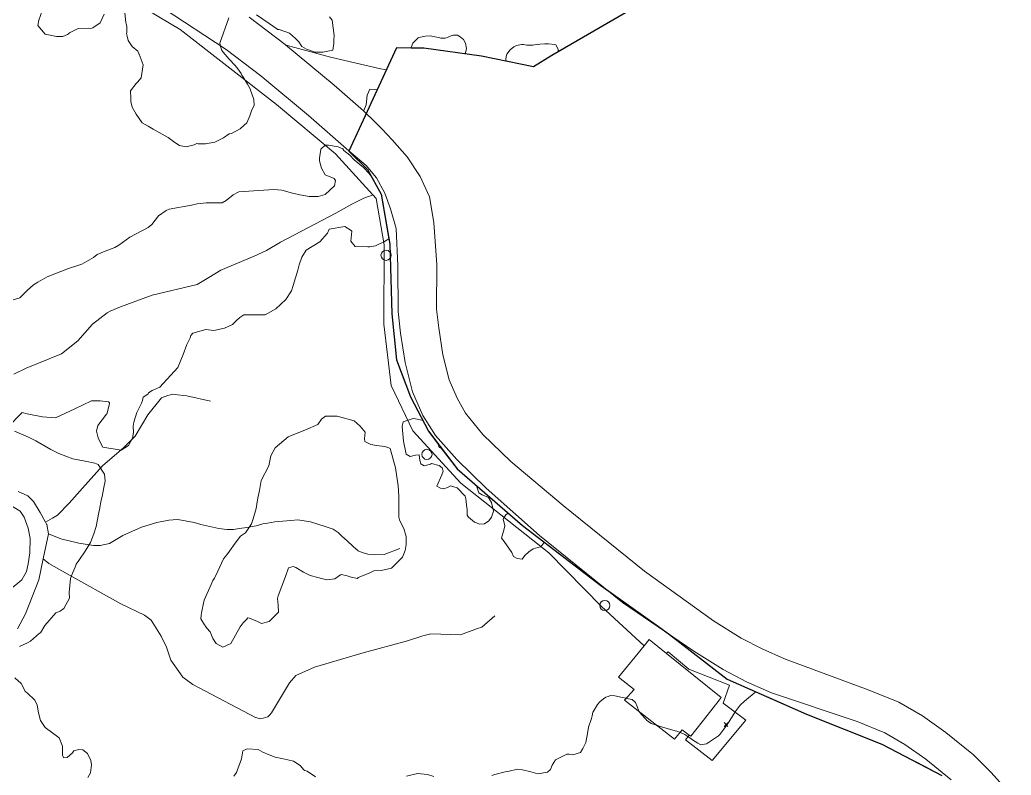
# Model space of a CAD drawing. Header units: metres. Extents: x 4652992 to 4879070, y 2074171 to 2309877.
# Drawn here: x 4654448.3 to 4654598.5, y 2307509.1 to 2307623.4 of the extents above; entities that cross this region are included whole.
import ezdxf

# ---------------------------------------------------------------- set-up
doc = ezdxf.new("R2010")
doc.units = ezdxf.units.M
doc.header["$MEASUREMENT"] = 0
doc.layers.get('0').update_dxf_attribs({"color": 4, "lineweight": 0})
for name, color, linetype, lineweight in [('Level 1', 2, 'Continuous', 0), ('Level 18', 5, 'Continuous', 0), ('Level 2', 6, 'Continuous', 0), ('Level 30', 5, 'Continuous', 0), ('Level 37', 3, 'Continuous', 0), ('Level 40', 1, 'Continuous', 0), ('Level 53', 5, 'Continuous', 0), ('Level 61', 4, 'Continuous', 0), ('Level 62', 4, 'Continuous', 0), ('Level 63', 3, 'Continuous', 0)]:
    doc.layers.add(name, color=color, linetype=linetype, lineweight=lineweight)
doc.layers.add('Limite', color=38, linetype='Continuous', lineweight=0, plot=False)

# ---------------------------------------------------------------- blocks, each defined once
blk = doc.blocks.new('POSTE')
at = {"color": 0, "linetype": 'ByBlock', "lineweight": -2}
blk.add_circle((0, 0), 0.77, dxfattribs=at)
blk = doc.blocks.new('COTA')
at = {"color": 0, "linetype": 'ByBlock', "lineweight": -2, "ltscale": 10}
for p, q in [((0, 0), (-1.419522, -1.408457)), ((-1.408457, 1.419522), (0, 0)), ((1.419522, 1.408457), (0, 0)), ((0, 0), (1.408457, -1.419522))]:
    blk.add_line(p, q, dxfattribs=at)

msp = doc.modelspace()

# ---------------------------------------------------------------- linework, layer by layer
at = {"layer": 'Level 1'}
for points in [[(4654501.836123, 2307596.955508, 1350), (4654500.421328, 2307596.444277, 1349), (4654498.57532, 2307595.554323, 1348), (4654496.153506, 2307594.196718, 1347), (4654487.771914, 2307589.804507, 1346), (4654485.687685, 2307588.501284, 1345), (4654483.787112, 2307587.679873, 1344), (4654478.757509, 2307585.568728, 1343), (4654476.938723, 2307584.426333, 1342), (4654475.184084, 2307583.382326, 1341), (4654468.373293, 2307581.754519, 1340), (4654463.537478, 2307580.002321, 1339), (4654461.986513, 2307579.353091, 1338.64), (4654461.527529, 2307579.085696, 1338.54), (4654459.301882, 2307577.377688, 1338), (4654457.119692, 2307574.861513, 1337), (4654454.635317, 2307572.899905, 1336.5), (4654449.273501, 2307570.726076, 1336), (4654447.381106, 2307569.803713, 1335.64)], [(4654477.201296, 2307565.69208, 1339), (4654473.630678, 2307566.520876, 1338.42), (4654473.131899, 2307566.583681, 1338.32), (4654472.179873, 2307566.683108, 1338.3), (4654471.510317, 2307566.744692, 1338.28), (4654470.707705, 2307566.559695, 1338.2), (4654469.746279, 2307566.192324, 1338), (4654467.70331, 2307563.620119, 1337), (4654465.773684, 2307560.424929, 1336), (4654464.047915, 2307558.672488, 1335), (4654460.817324, 2307555.911074, 1333), (4654457.780276, 2307552.545901, 1332), (4654455.802675, 2307550.286684, 1331), (4654454.019106, 2307548.456301, 1330), (4654453.27668, 2307547.98327, 1329.72), (4654452.208506, 2307547.39093, 1329.72)], [(4654505.864687, 2307543.414126, 1340.475), (4654503.497683, 2307542.500307, 1340), (4654501.96393, 2307542.466921, 1339.83), (4654501.03229, 2307542.562685, 1339.7), (4654500.16028, 2307542.791323, 1339.63), (4654499.569094, 2307543.06708, 1339.61), (4654498.789675, 2307543.685122, 1339.54), (4654497.889895, 2307544.555483, 1339.43), (4654497.078921, 2307545.27289, 1339.34), (4654496.530276, 2307545.812075, 1339.29), (4654495.753298, 2307546.310732, 1339.25), (4654494.563296, 2307546.736696, 1339.21), (4654492.337282, 2307547.445132, 1339), (4654490.434328, 2307547.737673, 1338.8), (4654489.355105, 2307547.641726, 1338.72), (4654486.95331, 2307547.420107, 1338.51), (4654485.822329, 2307547.232119, 1338.46), (4654485.130312, 2307547.120302, 1338.39), (4654484.091311, 2307546.838076, 1338.31), (4654482.710879, 2307546.58832, 1338.16), (4654481.574892, 2307546.418276, 1338.02), (4654480.650881, 2307546.291872, 1337.93), (4654479.682314, 2307546.284731, 1337.8), (4654478.433291, 2307546.450503, 1337.72), (4654475.733095, 2307547.050722, 1337.35), (4654474.721926, 2307547.348696, 1337.17), (4654472.780886, 2307547.708132, 1336.4), (4654472.18268, 2307547.773318, 1336.05), (4654470.889529, 2307547.667727, 1335.41), (4654469.043886, 2307547.33832, 1334.48), (4654466.743532, 2307546.628908, 1334), (4654463.924502, 2307545.376528, 1333), (4654461.868288, 2307544.164675, 1332), (4654460.471682, 2307543.832888, 1331.59), (4654459.988283, 2307543.833498, 1331.53), (4654459.458925, 2307543.859682, 1331.48), (4654457.263491, 2307544.193484, 1331), (4654454.50004, 2307544.875618, 1330.148812), (4654452.671328, 2307545.644289, 1329.72)], [(4654520.253908, 2307533.186526, 1342), (4654518.301333, 2307531.513308, 1341.48), (4654517.610476, 2307531.274111, 1341.4), (4654515.032717, 2307530.309511, 1341), (4654510.584902, 2307530.490725, 1340), (4654509.33948, 2307530.189699, 1339.44), (4654507.052675, 2307529.405276, 1339), (4654500.319887, 2307527.588076, 1337), (4654492.933474, 2307525.447512, 1335), (4654490.139712, 2307524.1579, 1333.96), (4654489.144289, 2307523.063479, 1334), (4654486.414126, 2307518.522524, 1333.54), (4654486.164675, 2307518.197878, 1333.52), (4654485.859133, 2307517.934878, 1333.5), (4654484.816286, 2307517.628481, 1333.4), (4654484.025088, 2307517.832888, 1333.36), (4654474.517275, 2307522.79291, 1333), (4654473.019472, 2307523.897524, 1332.68), (4654471.199892, 2307526.488894, 1332.54), (4654470.513308, 2307528.453493, 1332.46), (4654469.733706, 2307530.114077, 1332.44), (4654468.185915, 2307532.534121, 1332.22), (4654467.202273, 2307533.318484, 1332.22), (4654463.62488, 2307535.021914, 1332), (4654455.481875, 2307539.581484, 1331), (4654452.709976, 2307541.122148, 1330.099681), (4654451.870092, 2307541.822239, 1329.872803)]]:
    msp.add_polyline3d(points, dxfattribs=at)
at = {"layer": 'Level 18', "color": 30}
for points in [[(4654589.35048, 2307508.379659, 1338.662391), (4654585.518905, 2307511.50572, 1338.962391), (4654582.358644, 2307513.750157, 1339.262391), (4654579.329825, 2307515.495895, 1339.762391), (4654575.155261, 2307517.197734, 1340.262391), (4654562.168026, 2307521.571571, 1341.762391), (4654558.357555, 2307523.219521, 1342.162391), (4654554.826732, 2307525.061326, 1342.562391), (4654550.376375, 2307527.860852, 1342.962391), (4654539.59933, 2307535.246697, 1343.862391), (4654527.011143, 2307545.378465, 1344.662391), (4654518.959768, 2307552.540442, 1345.962391), (4654514.478156, 2307556.859163, 1346.562391), (4654511.258685, 2307560.49626, 1347.262391), (4654509.355125, 2307563.548782, 1347.562391), (4654507.805797, 2307567.130319, 1347.862391), (4654506.659277, 2307571.55424, 1348.262391), (4654505.972939, 2307576.018839, 1348.662391), (4654505.590682, 2307579.294276, 1348.962391), (4654505.572714, 2307586.185161, 1349.662391), (4654505.296073, 2307591.86157, 1350.362391), (4654504.454419, 2307594.816196, 1350.562391), (4654503.587303, 2307597.177416, 1350.762391), (4654502.345902, 2307599.509808, 1351.062391), (4654500.790707, 2307601.391949, 1351.262391), (4654498.164382, 2307603.621669, 1351.397662), (4654492.013703, 2307608.980488, 1352.46865), (4654484.789586, 2307614.957008, 1353.40563), (4654479.588417, 2307618.960498, 1353.95828), (4654469.998166, 2307625.205716, 1354.995934)], [(4654598.462164, 2307506.126571, 1338.0624), (4654595.456153, 2307509.498263, 1338.1624), (4654592.734113, 2307512.158347, 1338.6624), (4654588.56922, 2307515.556353, 1338.9624), (4654585.046705, 2307518.058064, 1339.2624), (4654581.468171, 2307520.120645, 1339.7624), (4654576.788765, 2307522.028292, 1340.2624), (4654564.140761, 2307526.710725, 1341.7624), (4654560.724139, 2307528.188343, 1342.1624), (4654557.567332, 2307529.835048, 1342.5624), (4654553.396434, 2307532.458779, 1342.9624), (4654542.945645, 2307539.978187, 1343.8624), (4654530.627897, 2307549.892289, 1344.6624), (4654522.69722, 2307556.576961, 1345.9624), (4654518.451798, 2307560.668077, 1346.5624), (4654515.807133, 2307563.88055, 1347.2624), (4654514.57248, 2307566.151745, 1347.5624), (4654513.355721, 2307568.964492, 1347.8624), (4654512.385914, 2307572.706554, 1348.2624), (4654511.757028, 2307576.797428, 1348.6624), (4654511.422604, 2307579.663, 1348.9624), (4654511.456699, 2307586.357581, 1349.6624), (4654511.02878, 2307592.760648, 1350.3624), (4654510.362615, 2307596.655113, 1350.5624), (4654508.951893, 2307599.73935, 1350.7624), (4654506.96057, 2307602.68833, 1351.0624), (4654504.72091, 2307605.270072, 1351.2624), (4654503.170697, 2307606.910371, 1351.3977), (4654502.023574, 2307608.04706, 1351.8348), (4654500.39086, 2307609.63972, 1352.1194), (4654500.386379, 2307609.643624, 1352.1201), (4654495.8974, 2307613.5547, 1352.7488), (4654488.532951, 2307619.647259, 1353.6029), (4654488.5329, 2307619.6473, 1353.6029), (4654488.480411, 2307619.687702, 1353.6081), (4654483.0608, 2307623.8593, 1354.1896)]]:
    msp.add_polyline3d(points, dxfattribs=at)
at = {"layer": 'Level 2'}
for points in [[(4654448.064699, 2307552.007509, 1329.72), (4654449.536684, 2307551.365298, 1329.72), (4654450.388491, 2307550.503725, 1329.72), (4654451.414492, 2307548.877688, 1329.72), (4654452.208506, 2307547.39093, 1329.72), (4654452.375754, 2307547.077767, 1329.72), (4654452.385927, 2307547.058718, 1329.72), (4654452.671328, 2307545.644289, 1329.72), (4654451.870092, 2307541.822239, 1329.8728), (4654451.203127, 2307538.640688, 1330), (4654449.153933, 2307533.498476, 1330.3508), (4654447.952273, 2307531.251528, 1330.3508)], [(4654444.728274, 2307535.502321, 1330.06), (4654448.61249, 2307538.645327, 1330), (4654449.32709, 2307539.944887, 1329.96), (4654449.594485, 2307541.057131, 1329.92), (4654449.80591, 2307542.762514, 1329.78), (4654449.869692, 2307544.94153, 1329.72), (4654449.571108, 2307546.488894, 1329.72), (4654448.988283, 2307548.159914, 1329.66), (4654448.37372, 2307549.049685, 1329.54), (4654446.521731, 2307550.179323, 1329.52)]]:
    msp.add_polyline3d(points, dxfattribs=at)
at = {"layer": 'Level 30', "color": 1}
msp.add_polyline3d([(4654552.414322, 2307518.122585, 1344.395054), (4654549.93429, 2307514.972572, 1343.857281), (4654549.691684, 2307515.155822, 1343.857281), (4654548.630191, 2307515.957608, 1343.857281), (4654547.467407, 2307514.533373, 1343.857281), (4654539.89118, 2307520.445605, 1343.857281), (4654541.362236, 2307522.06567, 1344.357281), (4654538.994779, 2307523.934791, 1344.357281), (4654542.86772, 2307528.677313, 1344.774161), (4654543.639941, 2307529.622919, 1344.857281), (4654546.261745, 2307527.509123, 1344.857281), (4654554.545958, 2307520.830083, 1344.857281), (4654554.24831, 2307520.452026, 1344.792739), (4654552.414322, 2307518.122585, 1344.395054)], dxfattribs=at)
at = {"layer": 'Level 37'}
msp.add_polyline3d([(4654398.772948, 2307695.78763, 1366.3358), (4654399.036159, 2307695.196625, 1364.6358), (4654406.070453, 2307688.698947, 1364.6358), (4654410.313223, 2307684.730202, 1363.8358), (4654415.31436, 2307678.713644, 1362.6358), (4654418.552236, 2307674.33692, 1362.6358), (4654432.991998, 2307648.226213, 1360.62), (4654436.905178, 2307643.803238, 1360.62), (4654443.828542, 2307638.395084, 1359.08), (4654459.182594, 2307630.00514, 1357.19), (4654472.582848, 2307621.998768, 1355.79), (4654487.187683, 2307610.613971, 1355.09), (4654496.125275, 2307603.150659, 1353.41), (4654502.297305, 2307596.370923, 1352.71), (4654503.485656, 2307589.365852, 1351.66), (4654503.452986, 2307577.358469, 1350.33), (4654504.564312, 2307568.066173, 1349.56), (4654507.842443, 2307561.217478, 1349), (4654515.125244, 2307553.315911, 1347.81), (4654528.448557, 2307542.756556, 1345.92), (4654536.393071, 2307534.63485, 1344.87), (4654542.86772, 2307528.677313, 1343.759126)], dxfattribs=at)
at = {"layer": 'Level 40', "color": 3, "elevation": 1361.752942, "flags": 128}
msp.add_lwpolyline([(4654512.21047, 2307618.782375), (4654509.483849, 2307619.16774), (4654508.201776, 2307619.175656), (4654507.606996, 2307619.179332), (4654507.59873, 2307619.240272), (4654507.834179, 2307619.906537), (4654508.66337, 2307620.715178), (4654508.73332, 2307620.761818), (4654509.74699, 2307620.993273), (4654510.508356, 2307621.021109), (4654511.160276, 2307620.895276), (4654511.769255, 2307620.757952), (4654512.085253, 2307620.694915), (4654512.744612, 2307620.665657), (4654513.097434, 2307620.75534), (4654513.489792, 2307620.970279), (4654513.933916, 2307621.137314), (4654514.593278, 2307621.102692), (4654514.988267, 2307620.882858), (4654515.519855, 2307620.469998), (4654515.790803, 2307619.922655), (4654515.942113, 2307619.099496), (4654515.828916, 2307618.436025), (4654515.782635, 2307618.277514), (4654512.21047, 2307618.782375)], dxfattribs=at)
at = {"layer": 'Level 40', "color": 3}
for points in [[(4654461.070247, 2307624.29481, 1363.8337), (4654460.453904, 2307623.009222, 1363.8337), (4654459.357264, 2307622.230125, 1363.8337), (4654459.015561, 2307622.13688, 1363.8337), (4654458.704967, 2307622.198843, 1363.8337), (4654457.157437, 2307622.127095, 1363.8337), (4654455.816004, 2307621.48385, 1365.8337), (4654455.707519, 2307621.344488, 1365.8337), (4654455.507912, 2307621.235698, 1365.8337), (4654454.821541, 2307620.924971, 1365.8337), (4654453.885324, 2307620.90453, 1365.8337), (4654452.169651, 2307621.283756, 1365.8337), (4654451.045238, 2307622.596632, 1365.8337), (4654451.206295, 2307623.39975, 1365.8337), (4654451.964989, 2307625.540203, 1365.8337)], [(4654479.945478, 2307623.749419, 1367.4196), (4654478.615828, 2307619.92495, 1361.3337), (4654478.691626, 2307619.407204, 1361.3337), (4654478.895938, 2307618.796615, 1361.3337), (4654479.084239, 2307618.526477, 1361.3337), (4654480.00732, 2307617.512456, 1361.3337), (4654480.935638, 2307616.506463, 1360.8337), (4654481.34395, 2307616.021559, 1360.8337), (4654481.826759, 2307615.31528, 1360.3337), (4654481.935968, 2307615.050253, 1360.3337), (4654482.071931, 2307614.857953, 1359.8337), (4654482.816541, 2307613.71481, 1359.8337), (4654483.200042, 2307612.987713, 1359.8337), (4654483.196084, 2307612.952568, 1359.3337), (4654483.76706, 2307611.383953, 1359.3337), (4654483.785571, 2307610.497058, 1359.3337), (4654483.444368, 2307609.796155, 1359.3337), (4654483.13504, 2307608.921335, 1359.3337), (4654482.685008, 2307607.838342, 1359.3337), (4654482.293341, 2307607.473734, 1358.3337), (4654481.694804, 2307606.926687, 1358.3337), (4654480.389744, 2307606.24098, 1358.3337), (4654480.024046, 2307606.18777, 1356.8337), (4654479.162746, 2307605.585275, 1356.8337), (4654477.857085, 2307604.920968, 1356.8337), (4654476.411262, 2307604.647285, 1356.8337), (4654475.318548, 2307604.683967, 1356.8337), (4654475.12302, 2307604.705824, 1356.44), (4654474.731226, 2307604.529453, 1356.44), (4654473.507928, 2307604.195514, 1356.44), (4654472.488564, 2307604.398905, 1356.44), (4654471.812125, 2307604.871051, 1356.44), (4654470.755783, 2307605.611663, 1356.44), (4654468.503564, 2307606.902261, 1355.64), (4654467.770811, 2307607.337752, 1355.64), (4654466.815453, 2307607.86587, 1355.64), (4654465.915924, 2307609.154258, 1355.64), (4654465.313211, 2307610.238755, 1355.64), (4654465.14643, 2307611.091619, 1355.64), (4654465.146536, 2307611.5737, 1355.64), (4654465.081853, 2307612.695418, 1355.64), (4654465.91709, 2307613.787009, 1356.84), (4654466.124126, 2307614.017277, 1357.6787), (4654466.705976, 2307614.664417, 1360.04), (4654466.982085, 2307616.621677, 1362.44), (4654466.36962, 2307618.242535, 1362.44), (4654466.357176, 2307618.275466, 1362.44), (4654466.200953, 2307618.688902, 1362.44), (4654465.346012, 2307619.432862, 1362.44), (4654464.711789, 2307620.323905, 1362.44), (4654464.555635, 2307620.976214, 1362.44), (4654464.491366, 2307621.37128, 1362.44), (4654464.518981, 2307621.509112, 1362.44), (4654464.510222, 2307622.396122, 1363.3443), (4654464.509999, 2307622.418716, 1362.44), (4654464.408968, 2307622.868881, 1362.44), (4654464.390614, 2307623.015878, 1362.44), (4654464.210606, 2307624.572701, 1361.64)], [(4654495.237933, 2307623.918239, 1363.3573), (4654495.595231, 2307623.382929, 1363.3573), (4654495.915361, 2307621.091853, 1362.8573), (4654495.89154, 2307620.485869, 1361.8573), (4654495.853225, 2307620.29424, 1361.8573), (4654495.879687, 2307619.849885, 1361.3573), (4654495.727108, 2307618.842041, 1360.8573), (4654494.229248, 2307618.525306, 1359.8573), (4654493.037379, 2307618.563282, 1359.8573), (4654491.730116, 2307619.023869, 1359.8573), (4654491.012391, 2307619.433442, 1359.8573), (4654490.550955, 2307620.124867, 1359.8573), (4654490.051099, 2307620.624161, 1359.8573), (4654489.141132, 2307621.405047, 1359.8573), (4654487.590434, 2307621.980774, 1359.8573), (4654487.409363, 2307621.990759, 1361.24), (4654486.058067, 2307622.898659, 1361.24), (4654484.175051, 2307624.20329, 1362.0967)], [(4654527.575119, 2307617.236601, 1363.035704), (4654526.121594, 2307616.350431, 1362.897354), (4654521.966213, 2307617.182614, 1362.552942), (4654521.927354, 2307617.490782, 1362.552942), (4654522.033029, 2307618.152919, 1362.552942), (4654522.056354, 2307618.226092, 1362.552942), (4654522.59568, 2307618.926067, 1362.552942), (4654523.15116, 2307619.374932, 1362.552942), (4654523.530948, 2307619.582345, 1362.552942), (4654524.280774, 2307619.726987, 1362.552942), (4654524.619871, 2307619.712263, 1362.552942), (4654525.111467, 2307619.614199, 1362.552942), (4654526.025751, 2307619.585067, 1362.552942), (4654526.772803, 2307619.742543, 1362.552942), (4654526.886767, 2307619.716028, 1362.952942), (4654527.096266, 2307619.737226, 1362.952942), (4654527.84954, 2307619.836666, 1363.152941), (4654528.369885, 2307619.809769, 1363.252942), (4654529.322664, 2307619.721782, 1363.252942), (4654529.519127, 2307619.682592, 1363.252942), (4654529.843667, 2307619.005408, 1363.252942), (4654529.869043, 2307618.608586, 1363.252942), (4654528.906426, 2307618.048302, 1363.162424), (4654527.575119, 2307617.236601, 1363.035704)], [(4654445.229819, 2307580.422094, 1345.1193), (4654448.312, 2307581.378112, 1345.1193), (4654448.560994, 2307581.600873, 1345.1193), (4654449.445331, 2307582.460902, 1345.1193), (4654450.386526, 2307583.303645, 1345.1193), (4654451.022117, 2307583.730322, 1345.1193), (4654452.454125, 2307584.530332, 1345.1193), (4654455.666096, 2307585.801995, 1345.8197), (4654457.702018, 2307586.440343, 1345.8197), (4654459.47483, 2307587.451912, 1347.2204), (4654460.036819, 2307587.92038, 1347.2204), (4654461.212766, 2307588.416203, 1347.2204), (4654462.723438, 2307588.95054, 1347.2204), (4654463.324781, 2307589.351418, 1348.621), (4654464.978517, 2307590.558713, 1348.621), (4654467.730302, 2307592.002805, 1348.621), (4654468.286172, 2307592.461963, 1348.621), (4654469.290082, 2307593.763165, 1348.621), (4654470.493067, 2307594.56529, 1348.621), (4654470.955142, 2307594.771537, 1348.621), (4654474.302171, 2307595.368424, 1348.621), (4654475.195261, 2307595.575581, 1348.621), (4654476.521768, 2307595.749186, 1348.621), (4654478.939126, 2307595.746697, 1348.621), (4654479.559178, 2307596.080556, 1350.0217), (4654480.600636, 2307596.933489, 1350.0217), (4654481.401939, 2307597.350944, 1350.7221), (4654481.466812, 2307597.381985, 1352.1228), (4654486.788169, 2307597.772966, 1352.1228), (4654488.002982, 2307597.633934, 1352.1228), (4654489.599636, 2307597.185669, 1352.1228), (4654489.859949, 2307597.133728, 1352.1228), (4654490.696516, 2307596.966805, 1352.1228), (4654492.128801, 2307596.681015, 1352.1228), (4654493.367318, 2307596.720537, 1352.1228), (4654493.494702, 2307596.716479, 1352.1228), (4654494.551661, 2307596.975637, 1352.1228), (4654495.986362, 2307598.312825, 1352.1228), (4654496.147881, 2307599.120918, 1352.1228), (4654495.907981, 2307599.417749, 1353.5234), (4654494.571523, 2307599.961038, 1353.5234), (4654493.998626, 2307600.981388, 1353.5234), (4654493.699645, 2307602.076493, 1353.5234), (4654493.71042, 2307602.490542, 1353.5234), (4654493.923488, 2307603.843802, 1353.5234), (4654494.570799, 2307604.491185, 1353.5234), (4654495.056404, 2307604.455856, 1353.5234), (4654496.508627, 2307604.233953, 1354.2238), (4654497.223119, 2307603.911599, 1354.2238), (4654497.365358, 2307603.669789, 1354.2238), (4654498.29308, 2307602.951619, 1355.6245), (4654498.966736, 2307602.266864, 1355.6245), (4654500.369582, 2307601.083167, 1355.6245), (4654501.209195, 2307600.196981, 1355.6245), (4654501.476536, 2307599.843287, 1355.6245), (4654501.800113, 2307599.258394, 1355.6245)], [(4654501.800113, 2307599.258394, 1355.6245), (4654503.033505, 2307597.028855, 1355.6245), (4654504.20976, 2307590.271652, 1355.6245), (4654503.547998, 2307589.888544, 1355.6245), (4654502.204842, 2307589.239055, 1355.6245), (4654501.311271, 2307589.07353, 1355.6245), (4654500.996171, 2307589.058403, 1355.6245), (4654499.125462, 2307589.122323, 1355.6245), (4654498.44106, 2307589.957923, 1354.2238), (4654498.609599, 2307591.448816, 1354.2238), (4654498.516684, 2307591.54165, 1354.2238), (4654497.539627, 2307592.158611, 1353.5234), (4654495.173316, 2307591.745647, 1353.5234), (4654494.92437, 2307591.148001, 1353.5234), (4654493.75405, 2307589.827918, 1353.5234), (4654491.687083, 2307588.557229, 1353.5234), (4654491.020369, 2307587.508832, 1353.5234), (4654490.595843, 2307586.337567, 1353.5234), (4654490.442123, 2307585.568648, 1353.5234), (4654489.732155, 2307583.216118, 1353.5234), (4654489.483795, 2307582.393994, 1353.5234), (4654488.591515, 2307581.109922, 1353.5234), (4654487.064734, 2307579.70045, 1353.5234), (4654485.461082, 2307578.792779, 1353.5234), (4654485.152222, 2307578.774124, 1353.5234), (4654482.222913, 2307578.791459, 1353.5234), (4654481.621036, 2307578.372431, 1352.8231), (4654481.113748, 2307577.902776, 1352.8231), (4654480.503138, 2307577.320203, 1352.8231), (4654479.318653, 2307576.747702, 1352.8231), (4654477.689799, 2307576.426931, 1352.8231), (4654476.464129, 2307576.570664, 1352.8231), (4654474.518736, 2307576.029297, 1352.1228), (4654474.217991, 2307575.64261, 1350.7221), (4654474.094058, 2307575.318134, 1350.7221), (4654473.609508, 2307574.311316, 1349.3214), (4654473.069846, 2307572.79237, 1349.3214), (4654472.22016, 2307570.822976, 1349.3214), (4654469.539882, 2307567.841477, 1349.3214), (4654468.348521, 2307567.340349, 1349.3214), (4654467.799681, 2307566.954859, 1349.3214), (4654467.770408, 2307566.808607, 1347.2204), (4654467.687974, 2307566.792899, 1345.1193), (4654467.014716, 2307566.304737, 1343.7186), (4654466.913727, 2307565.800204, 1343.7186), (4654466.746171, 2307565.39913, 1343.7186), (4654466.030537, 2307564.008837, 1343.7186), (4654465.601418, 2307562.520302, 1343.7186), (4654465.478342, 2307561.905451, 1342.318), (4654465.550737, 2307560.954325, 1342.318), (4654465.384413, 2307560.123404, 1342.318), (4654464.773054, 2307559.005136, 1342.318), (4654463.660914, 2307558.278679, 1342.318), (4654460.900514, 2307558.728345, 1342.318), (4654460.515078, 2307559.378283, 1342.318), (4654460.186682, 2307560.140909, 1342.318), (4654459.940898, 2307561.154136, 1342.318), (4654460.123914, 2307562.042651, 1342.318), (4654461.429581, 2307563.721459, 1342.318), (4654461.476138, 2307563.731977, 1343.0183), (4654461.872435, 2307565.328499, 1343.0183), (4654461.895751, 2307565.444945, 1343.0183), (4654461.723056, 2307565.600514, 1343.0183), (4654460.45858, 2307565.772836, 1343.0183), (4654459.171329, 2307565.746539, 1343.0183), (4654456.635332, 2307564.534369, 1343.0183), (4654453.698113, 2307563.205867, 1343.0183), (4654453.061241, 2307563.211881, 1343.0183), (4654451.737953, 2307563.354908, 1343.0183), (4654449.432374, 2307563.815116, 1343.0183), (4654448.645069, 2307563.972267, 1343.0183), (4654446.444507, 2307561.736123, 1342.318)], [(4654505.482603, 2307541.272348, 1347.8573), (4654504.583319, 2307540.447911, 1346.3573), (4654503.016089, 2307540.096035, 1346.3573), (4654501.935988, 2307540.005429, 1346.3573), (4654501.227612, 2307539.670938, 1346.3573), (4654499.541585, 2307539.023591, 1346.3573), (4654499.459732, 2307538.877767, 1346.3573), (4654498.472041, 2307539.039399, 1346.8573), (4654497.912772, 2307539.285703, 1346.8573), (4654497.030805, 2307539.445969, 1346.8573), (4654496.898034, 2307539.409982, 1346.8573), (4654496.027296, 2307538.799001, 1346.8573), (4654494.747106, 2307538.660225, 1346.8573), (4654493.448723, 2307539.004885, 1346.8573), (4654492.265393, 2307539.302454, 1346.8573), (4654491.252499, 2307539.832553, 1346.8573), (4654490.137108, 2307540.529024, 1346.8573), (4654489.728497, 2307540.672993, 1346.3573), (4654489.006136, 2307540.492652, 1345.3573), (4654488.549789, 2307539.187322, 1345.3573), (4654487.430178, 2307536.255479, 1345.3573), (4654487.329673, 2307535.822224, 1345.3573), (4654487.463804, 2307534.845608, 1343.8573), (4654487.480006, 2307533.782744, 1343.8573), (4654486.098742, 2307532.361454, 1343.8573), (4654484.890328, 2307532.06454, 1343.8573), (4654484.300173, 2307532.329981, 1343.8573), (4654483.080508, 2307532.872922, 1343.8573), (4654482.843954, 2307532.894489, 1341.8573), (4654482.621829, 2307532.634465, 1339.8573), (4654482.151228, 2307532.139055, 1338.3573), (4654481.679034, 2307531.518779, 1338.3573), (4654480.951834, 2307530.286921, 1338.3573), (4654480.247787, 2307529.022175, 1338.3573), (4654479.047435, 2307528.484466, 1338.3573), (4654478.068621, 2307529.040399, 1338.3573), (4654477.565013, 2307529.790918, 1338.3573), (4654477.140218, 2307530.762086, 1338.3573), (4654477.03177, 2307530.910412, 1338.3573), (4654476.44595, 2307531.615668, 1338.3573), (4654476.42613, 2307531.631539, 1338.3573), (4654476.267521, 2307531.837874, 1339.3573), (4654475.737362, 2307532.758313, 1340.3573), (4654475.759933, 2307533.311442, 1340.3573), (4654475.882705, 2307533.925407, 1340.3573), (4654476.122621, 2307535.125196, 1340.3573), (4654476.218798, 2307535.562557, 1340.3573), (4654477.290179, 2307537.971895, 1340.3573), (4654477.55695, 2307538.557979, 1341.8573), (4654477.775059, 2307538.902116, 1341.8573), (4654478.284324, 2307539.984601, 1341.8573), (4654479.179377, 2307541.818837, 1341.8573), (4654479.660015, 2307542.444472, 1342.8573), (4654480.087207, 2307542.986616, 1343.8573), (4654480.929139, 2307544.196473, 1343.8573), (4654481.729651, 2307545.259502, 1343.8573), (4654482.492407, 2307545.768494, 1343.8573), (4654483.378475, 2307547.115171, 1343.8573), (4654483.657632, 2307547.907061, 1344.3573), (4654484.107231, 2307549.454251, 1345.8573), (4654484.243421, 2307550.465723, 1347.3573), (4654484.318416, 2307550.761315, 1347.8573), (4654484.424974, 2307551.294365, 1348.8573), (4654484.599659, 2307552.168209, 1349.8573), (4654484.860869, 2307553.723054, 1351.3573), (4654486.042088, 2307555.905634, 1351.3573), (4654486.335692, 2307557.452291, 1351.8573), (4654486.963635, 2307558.664576, 1352.8573), (4654488.96186, 2307560.298611, 1352.8573), (4654491.57283, 2307561.35392, 1352.8573), (4654493.461026, 2307562.168712, 1352.8573), (4654494.019775, 2307562.978402, 1352.8573), (4654494.58866, 2307563.455752, 1352.8573), (4654496.378622, 2307563.432324, 1352.8573), (4654498.932623, 2307562.720424, 1352.8573), (4654499.854632, 2307561.899686, 1352.8573), (4654500.61747, 2307560.991001, 1352.8573), (4654500.542999, 2307560.535052, 1352.8573), (4654500.492753, 2307559.998027, 1352.8573), (4654500.560878, 2307559.602093, 1352.8573), (4654501.460985, 2307559.12826, 1352.8573), (4654502.352279, 2307558.976608, 1352.8573), (4654503.576119, 2307558.853033, 1352.8573), (4654504.184828, 2307558.642389, 1352.8573), (4654504.397209, 2307558.541917, 1351.3573), (4654505.198153, 2307555.632782, 1351.3573), (4654505.627248, 2307552.883226, 1349.8573), (4654505.694831, 2307551.335826, 1349.8573), (4654505.714757, 2307548.777271, 1349.8573), (4654505.735873, 2307548.129808, 1349.8573), (4654505.827587, 2307547.720883, 1349.3573), (4654505.852476, 2307547.574203, 1348.3573), (4654506.449794, 2307546.448138, 1348.3573), (4654506.843018, 2307545.231848, 1347.8573), (4654506.84441, 2307544.019256, 1347.8573), (4654506.658899, 2307543.095384, 1347.8573), (4654506.280477, 2307542.108905, 1347.8573), (4654505.825068, 2307541.625725, 1347.8573), (4654505.482603, 2307541.272348, 1347.8573)], [(4654509.518697, 2307562.4868, 1351.3573), (4654510.211591, 2307561.168217, 1351.3573), (4654511.695407, 2307559.215552, 1351.3573), (4654511.802913, 2307558.68621, 1351.3573), (4654512.150345, 2307558.616865, 1351.3573), (4654514.530833, 2307555.484202, 1350.856773), (4654517.494887, 2307552.909397, 1350.3573), (4654517.832466, 2307551.854702, 1350.3573), (4654518.345557, 2307551.5272, 1349.3573), (4654519.289822, 2307551.12413, 1349.3573), (4654519.749191, 2307550.343599, 1349.3573), (4654520.035419, 2307549.038178, 1349.3573), (4654519.758513, 2307548.160895, 1349.3573), (4654519.345201, 2307547.590152, 1349.3573), (4654518.714414, 2307547.16043, 1349.3573), (4654517.911587, 2307547.111358, 1349.3573), (4654517.214373, 2307547.396896, 1349.3573), (4654517.168087, 2307547.406135, 1349.3573), (4654516.288487, 2307548.124463, 1349.8573), (4654516.081213, 2307548.441666, 1349.8573), (4654516.071834, 2307549.398301, 1349.8573), (4654516.028115, 2307549.558319, 1349.8573), (4654515.8478, 2307550.926722, 1349.8573), (4654515.786801, 2307551.302881, 1350.3573), (4654514.55075, 2307552.576754, 1351.3573), (4654513.553491, 2307552.874467, 1351.3573), (4654513.110297, 2307552.616821, 1351.3573), (4654512.552807, 2307552.452036, 1351.3573), (4654512.046378, 2307552.515657, 1351.3573), (4654511.45056, 2307552.855877, 1351.3573), (4654512.213889, 2307554.544692, 1351.3573), (4654512.407311, 2307555.100693, 1351.3573), (4654512.300463, 2307555.636679, 1351.3573), (4654511.825509, 2307555.98028, 1351.3573), (4654510.638346, 2307556.253186, 1351.3573), (4654510.488248, 2307556.194632, 1351.3573), (4654509.538779, 2307555.902699, 1351.3573), (4654509.024097, 2307556.216881, 1351.3573), (4654508.916978, 2307556.74521, 1351.3573), (4654508.795101, 2307557.573866, 1351.3573), (4654508.259378, 2307557.557872, 1351.3573), (4654507.417549, 2307557.313249, 1351.3573), (4654506.81116, 2307557.691177, 1351.3573), (4654506.432286, 2307559.660158, 1351.3573), (4654506.203503, 2307561.899234, 1351.3573), (4654506.384171, 2307562.570235, 1351.3573), (4654507.887225, 2307563.081449, 1351.3573), (4654508.24178, 2307563.010684, 1351.3573), (4654509.199691, 2307562.817554, 1351.3573), (4654509.371017, 2307562.767832, 1351.3573), (4654509.518697, 2307562.4868, 1351.3573)], [(4654447.483748, 2307561.188767, 1341.6176), (4654449.606313, 2307560.27975, 1341.6176), (4654450.728456, 2307559.707522, 1341.6176), (4654452.990441, 2307558.366687, 1341.6176), (4654454.201274, 2307557.78517, 1341.6176), (4654456.347352, 2307556.992762, 1341.6176), (4654458.220799, 2307556.618792, 1341.6176), (4654459.679963, 2307556.32752, 1341.6176), (4654460.1732, 2307556.107721, 1341.6176), (4654461.160432, 2307554.633791, 1341.6176), (4654461.244217, 2307553.580518, 1341.6176), (4654461.058841, 2307552.654579, 1341.6176), (4654460.7785, 2307551.254297, 1341.6176), (4654460.62616, 2307550.70695, 1340.2169), (4654460.392412, 2307549.325811, 1340.2169), (4654460.294294, 2307548.835717, 1340.2169), (4654459.877505, 2307546.753878, 1340.2169), (4654459.526582, 2307545.608091, 1340.2169), (4654459.018325, 2307544.286653, 1340.2169), (4654458.194023, 2307542.980801, 1340.2169), (4654457.258062, 2307541.562042, 1340.2169), (4654456.868018, 2307541.006661, 1338.1159), (4654456.69037, 2307540.552418, 1338.1159), (4654456.273175, 2307539.686045, 1338.1159), (4654455.989688, 2307538.878849, 1338.1159), (4654455.803478, 2307536.7316, 1338.1159), (4654455.824987, 2307535.876117, 1338.1159), (4654454.974383, 2307534.312703, 1338.1159), (4654454.432761, 2307533.930588, 1338.1159), (4654453.75118, 2307533.665804, 1338.1159), (4654452.121856, 2307531.735392, 1338.1159), (4654451.418259, 2307530.656353, 1338.1159), (4654451.277584, 2307530.562487, 1338.1159), (4654449.941029, 2307529.365874, 1338.1159), (4654449.458841, 2307529.13498, 1338.1159), (4654448.269711, 2307528.576589, 1338.1159)], [(4654527.708175, 2307544.370287, 1348.3573), (4654527.686764, 2307544.282457, 1348.3573), (4654527.216949, 2307543.678841, 1348.3573), (4654526.751429, 2307543.562104, 1348.3573), (4654526.053088, 2307543.348341, 1348.3573), (4654525.404721, 2307542.911583, 1348.3573), (4654524.823172, 2307542.347429, 1348.3573), (4654524.398804, 2307541.797433, 1348.3573), (4654523.657649, 2307541.89866, 1348.3573), (4654523.105434, 2307542.185807, 1348.3573), (4654522.854497, 2307542.809068, 1348.3573), (4654521.681349, 2307544.464057, 1348.3573), (4654521.250492, 2307544.94389, 1348.3573), (4654521.693068, 2307546.355535, 1348.8573), (4654521.764628, 2307546.851207, 1348.8573), (4654521.621354, 2307547.479937, 1348.8573), (4654521.540528, 2307547.816616, 1348.8573), (4654521.564988, 2307547.939273, 1348.8573), (4654521.9319, 2307548.498707, 1348.8573), (4654522.286019, 2307548.747426, 1348.8573), (4654524.454745, 2307546.863462, 1348.651268), (4654527.708175, 2307544.370287, 1348.3573)], [(4654447.535836, 2307523.806133, 1337.5573), (4654448.489472, 2307522.941043, 1337.1573), (4654448.921135, 2307522.21266, 1337.1573), (4654449.12293, 2307521.753724, 1336.7573), (4654449.406861, 2307521.568525, 1336.7573), (4654450.591836, 2307520.432365, 1336.7573), (4654450.946203, 2307519.701983, 1336.5573), (4654451.155721, 2307518.503252, 1336.5573), (4654451.439375, 2307517.353956, 1336.5573), (4654452.130691, 2307516.316054, 1336.5573), (4654454.254677, 2307514.734929, 1336.5573), (4654454.773044, 2307513.474389, 1336.5573), (4654454.785309, 2307513.214818, 1336.5573), (4654454.792225, 2307512.045394, 1336.5573), (4654454.993741, 2307511.688095, 1336.5573), (4654455.499356, 2307511.76942, 1336.5573), (4654456.288118, 2307512.464902, 1336.5573), (4654456.512642, 2307512.750765, 1336.5573), (4654457.251378, 2307512.970993, 1336.5573), (4654457.878476, 2307512.915007, 1336.5573), (4654458.552356, 2307512.377628, 1336.5573), (4654459.075764, 2307511.32065, 1336.5573), (4654459.181565, 2307510.672891, 1336.5573), (4654459.009751, 2307509.441004, 1336.5573), (4654458.616784, 2307508.749592, 1336.5573)], [(4654519.791327, 2307509.03133, 1344.4573), (4654520.280682, 2307509.167857, 1344.0573), (4654521.841305, 2307509.592644, 1344.0573), (4654522.44346, 2307509.686926, 1343.6573), (4654523.695385, 2307509.978884, 1343.6573), (4654524.459815, 2307509.913941, 1343.3573), (4654525.731551, 2307509.602584, 1343.3573), (4654526.764897, 2307509.285535, 1343.6573), (4654528.230091, 2307509.53786, 1343.6573), (4654528.685394, 2307509.934824, 1343.7573), (4654528.962249, 2307510.620424, 1343.7573), (4654529.468221, 2307511.401576, 1343.9573), (4654531.140549, 2307512.252816, 1343.9573), (4654531.536245, 2307512.250741, 1343.9573), (4654532.08813, 2307512.140548, 1343.9573), (4654533.239065, 2307512.535963, 1343.9573), (4654533.590476, 2307513.107109, 1343.9573), (4654534.022074, 2307514.005465, 1343.7573), (4654534.274467, 2307515.401972, 1343.6573), (4654534.45258, 2307516.336205, 1343.9573), (4654534.900714, 2307517.64021, 1344.1573), (4654534.982992, 2307518.060397, 1344.5573), (4654535.042462, 2307518.318768, 1344.6573), (4654535.098492, 2307518.660476, 1345.2573), (4654535.143994, 2307518.679084, 1345.2573), (4654535.814253, 2307519.775187, 1345.7573), (4654536.135184, 2307520.199709, 1346.3573), (4654536.694441, 2307520.630407, 1346.3573), (4654537.082856, 2307520.885245, 1346.8573), (4654537.427939, 2307520.980366, 1346.8573), (4654537.777948, 2307521.124332, 1347.2573), (4654538.448656, 2307521.086936, 1347.2573), (4654540.758182, 2307520.596408, 1347.4573), (4654541.049603, 2307520.519181, 1347.4573), (4654541.543932, 2307520.081036, 1347.4573), (4654541.828017, 2307519.489549, 1347.4573), (4654542.07935, 2307518.794059, 1347.4573), (4654542.4863, 2307518.258988, 1347.4573), (4654543.170752, 2307517.495598, 1347.2573), (4654543.236993, 2307517.434154, 1347.2573), (4654543.949043, 2307516.926439, 1347.2573), (4654544.954724, 2307516.593924, 1347.3573), (4654545.160287, 2307516.504379, 1347.3573), (4654547.565536, 2307515.781746, 1347.8573), (4654547.585474, 2307515.777765, 1347.8573), (4654547.812413, 2307515.732455, 1347.8573), (4654547.967632, 2307515.701465, 1348.0573), (4654548.470759, 2307515.473604, 1348.0573), (4654549.011272, 2307515.226286, 1348.0573), (4654549.349368, 2307515.022319, 1348.0573), (4654550.01772, 2307514.565225, 1348.0573), (4654550.18549, 2307514.434804, 1348.0573), (4654550.993433, 2307513.926956, 1347.8573), (4654551.472121, 2307513.689887, 1347.8573), (4654552.305951, 2307513.847852, 1348.0573), (4654554.125337, 2307515.063272, 1348.0573), (4654554.314273, 2307515.248637, 1348.2573), (4654554.952894, 2307516.062113, 1348.2573), (4654555.448112, 2307516.750011, 1348.2573), (4654555.858219, 2307517.339226, 1348.5573), (4654556.662616, 2307518.673507, 1348.5573), (4654557.420974, 2307519.675307, 1348.7573), (4654558.078992, 2307520.306338, 1348.7573), (4654558.386414, 2307520.529268, 1348.7573), (4654559.524412, 2307521.489395, 1348.8573), (4654559.791483, 2307521.715954, 1348.8573), (4654561.470069, 2307520.9762, 1348.7872), (4654563.979895, 2307519.870143, 1348.682359), (4654567.486055, 2307518.324978, 1348.535933), (4654578.883985, 2307513.793022, 1348.067183), (4654585.414737, 2307510.3821, 1347.785614), (4654587.97554, 2307509.044585, 1347.6752)], [(4654480.704554, 2307508.943561, 1339.2573), (4654481.109124, 2307509.481151, 1339.2573), (4654481.877765, 2307511.561174, 1339.2573), (4654482.09905, 2307512.768943, 1339.2573), (4654482.730086, 2307513.085367, 1339.2573), (4654484.39731, 2307512.980449, 1339.2573), (4654485.137106, 2307512.585943, 1339.2573), (4654486.064406, 2307512.139894, 1339.2573), (4654487.002397, 2307511.829116, 1339.2573), (4654487.978093, 2307511.596336, 1339.2573), (4654488.92044, 2307511.408165, 1339.2573), (4654489.747562, 2307511.207087, 1339.2573), (4654490.781855, 2307510.566951, 1339.2573), (4654491.323383, 2307509.871936, 1339.2573), (4654491.495767, 2307509.777008, 1339.2573), (4654491.832019, 2307509.664727, 1339.2573), (4654493.074176, 2307508.826342, 1339.0573)], [(4654506.893674, 2307508.919795, 1343.6573), (4654508.530075, 2307509.354621, 1343.6573), (4654510.074599, 2307509.197325, 1343.6573), (4654511.001624, 2307508.898714, 1343.6573)]]:
    msp.add_polyline3d(points, dxfattribs=at)
at = {"layer": 'Level 53', "color": 212}
for points in [[(4654488.480411, 2307619.687702, 1353.608088), (4654488.666785, 2307619.611281, 1353.591322), (4654495.36935, 2307617.809462, 1353.485263), (4654502.739826, 2307616.10032, 1353.809494), (4654503.820416, 2307615.879173, 1353.939803)], [(4654502.411978, 2307612.826826, 1353.379299), (4654502.027213, 2307612.921196, 1353.301485), (4654501.310216, 2307612.927902, 1353.158839), (4654500.898896, 2307612.059176, 1352.967646), (4654500.75177, 2307610.60014, 1352.453116), (4654500.411364, 2307609.69957, 1352.133818), (4654500.386379, 2307609.643624, 1352.120133)]]:
    msp.add_polyline3d(points, dxfattribs=at)
at = {"layer": 'Level 62'}
msp.add_polyline3d([(4654546.261887, 2307527.509265, 1342.21), (4654546.513108, 2307527.760951, 1342.21), (4654549.623635, 2307525.118703, 1342.21), (4654555.786455, 2307522.697997, 1342.21), (4654554.859075, 2307519.993201, 1341.8905), (4654558.291012, 2307517.415022, 1341.8573), (4654553.190297, 2307511.324244, 1341.8573), (4654549.138238, 2307514.416632, 1341.8573), (4654549.691564, 2307515.155662, 1341.8573)], dxfattribs=at)
at = {"layer": 'Limite', "color": 5, "linetype": 'Continuous', "lineweight": 30}
msp.add_polyline3d([(4654548.325546, 2307629.351316, 1365.562797), (4654528.906449, 2307618.048272, 1358.786639), (4654526.121594, 2307616.350431, 1356.99017), (4654518.217139, 2307617.933427, 1357.932229), (4654509.483849, 2307619.16774, 1357.879542), (4654505.349632, 2307619.193267, 1357.384351), (4654500.006411, 2307607.613517, 1351.848425), (4654498.131135, 2307603.549621, 1351.385833), (4654500.960749, 2307600.775671, 1350.794682), (4654503.033505, 2307597.028855, 1350.380409), (4654504.349151, 2307589.470896, 1349.794296), (4654504.641686, 2307578.916688, 1349.00328), (4654505.381899, 2307571.96535, 1348.346306), (4654507.479351, 2307566.367691, 1347.730479), (4654510.211591, 2307561.168217, 1347.251136), (4654514.530833, 2307555.484202, 1346.541274), (4654524.454779, 2307546.863502, 1344.939088), (4654536.291741, 2307537.792353, 1343.998547), (4654545.021645, 2307531.599306, 1343.359194), (4654546.705517, 2307530.404655, 1343.179946), (4654555.454008, 2307523.627502, 1342.250477), (4654567.486055, 2307518.324978, 1341.007918), (4654578.883985, 2307513.793022, 1338.467157), (4654587.97554, 2307509.044627, 1338.556341)], dxfattribs=at)

# ---------------------------------------------------------------- block references
at = {"layer": 'Level 61', "zscale": 0.1}
for p in [(4654503.776732, 2307587.79935, 1348.357281), (4654509.975255, 2307557.655221, 1347.857281), (4654536.926255, 2307534.762492, 1343.75)]:
    msp.add_blockref('POSTE', p, dxfattribs=at)
at = {"layer": 'Level 63', "xscale": 0.2, "yscale": 0.2, "zscale": 0.1}
msp.add_blockref('COTA', (4654555.283695, 2307516.749095, 1342.058943), dxfattribs=at)

doc.saveas('drawing.dxf')
